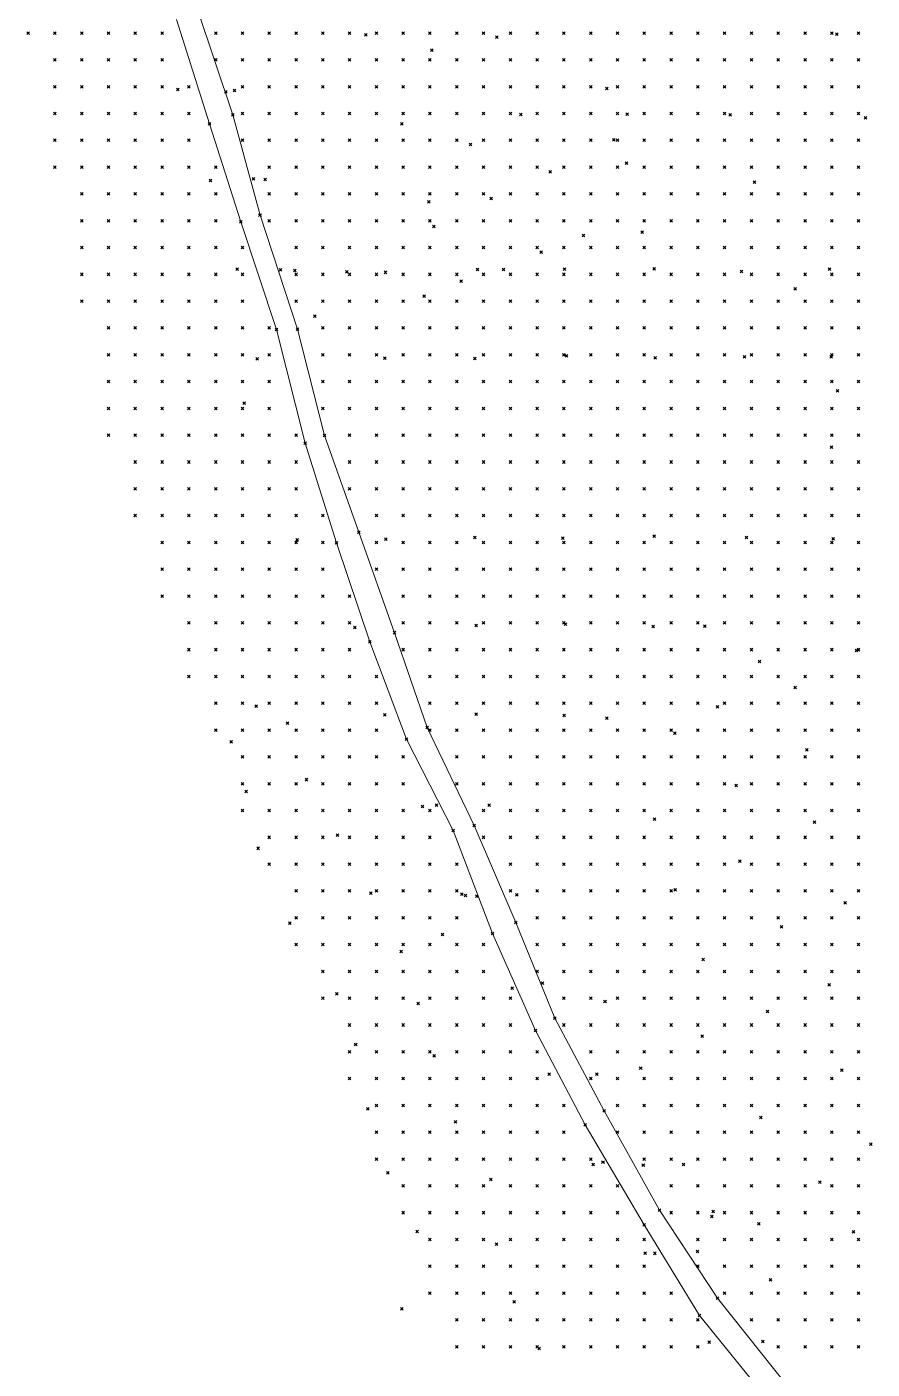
# Model space of a CAD drawing. Header units: metres. Extents: x 441556 to 446409, y 432338 to 461058.
# Drawn here: x 444362.3 to 444457, y 445157.1 to 445307.3 of the extents above; entities that cross this region are included whole.
import ezdxf

# ---------------------------------------------------------------- set-up
doc = ezdxf.new("R2010")
doc.units = ezdxf.units.M
doc.header["$MEASUREMENT"] = 0
doc.header["$PDMODE"] = 35
doc.header["$PDSIZE"] = 0.15
for name, color, linetype, lineweight in [('DTM-BRE-RevN_GRP_DRUM PAMANT', 2, 'Continuous', 0), ('DTM-NOK-RevN_LIDAR_co_lidar', 91, 'Continuous', 0), ('DTM-NOK-RevN_RTK', 32, 'Continuous', 0)]:
    doc.layers.add(name, color=color, linetype=linetype, lineweight=lineweight)

msp = doc.modelspace()

# ---------------------------------------------------------------- linework, layer by layer
at = {"layer": 'DTM-BRE-RevN_GRP_DRUM PAMANT'}
for p, q in [((444382.799, 445296.468, 354.471), (444379.093, 445308.131, 353.655)), ((444381.416, 445309.344, 353.713), (444385.395, 445297.467, 354.548)), ((444386.305, 445285.498, 355.173), (444382.799, 445296.468, 354.471)), ((444385.395, 445297.467, 354.548), (444388.441, 445286.241, 355.196)), ((444390.28, 445273.455, 355.835), (444386.305, 445285.498, 355.173)), ((444388.441, 445286.241, 355.196), (444392.649, 445273.493, 355.923)), ((444392.649, 445273.493, 355.923), (444395.661, 445261.583, 356.322)), ((444393.504, 445260.727, 356.304), (444390.28, 445273.455, 355.835)), ((444395.661, 445261.583, 356.322), (444399.514, 445250.757, 356.647)), ((444397.004, 445249.59, 356.644), (444393.504, 445260.727, 356.304)), ((444400.744, 445238.493, 356.899), (444397.004, 445249.59, 356.644)), ((444399.514, 445250.757, 356.647), (444403.502, 445239.53, 356.921)), ((444403.502, 445239.53, 356.921), (444407.158, 445228.905, 357.581)), ((444404.841, 445227.607, 357.74), (444400.744, 445238.493, 356.899)), ((444407.158, 445228.905, 357.581), (444412.437, 445217.949, 358.247)), ((444410.064, 445217.384, 358.335), (444404.841, 445227.607, 357.74)), ((444412.437, 445217.949, 358.247), (444417.091, 445207.09, 358.757)), ((444414.468, 445205.858, 358.765), (444410.064, 445217.384, 358.335)), ((444417.091, 445207.09, 358.757), (444421.458, 445196.417, 359.247)), ((444419.303, 445195.006, 359.238), (444414.468, 445205.858, 358.765)), ((444421.458, 445196.417, 359.247), (444426.978, 445186.041, 359.729)), ((444424.839, 445184.485, 359.725), (444419.303, 445195.006, 359.238)), ((444426.978, 445186.041, 359.729), (444433.166, 445174.921, 360.171)), ((444431.447, 445173.266, 360.12), (444424.839, 445184.485, 359.725)), ((444433.166, 445174.921, 360.171), (444439.682, 445165.062, 360.57)), ((444437.639, 445163.14, 360.417), (444431.447, 445173.266, 360.12)), ((444439.682, 445165.062, 360.57), (444447.841, 445154.814, 361.157)), ((444445.77, 445153.166, 360.866), (444437.639, 445163.14, 360.417))]:
    msp.add_line(p, q, dxfattribs=at)
at = {"layer": 'DTM-NOK-RevN_LIDAR_co_lidar'}
for p in [(444362.483, 445306.613, 342.223), (444365.482, 445306.613, 343.676), (444368.482, 445306.613, 345.954), (444371.481, 445306.613, 349.236), (444374.48, 445306.613, 351.649), (444377.48, 445306.613, 353.229), (444383.478, 445306.613, 354.432), (444386.478, 445306.613, 355.705), (444389.477, 445306.613, 358.973), (444392.476, 445306.613, 361.865), (444395.476, 445306.613, 363.635), (444398.475, 445306.613, 365.366), (444401.474, 445306.613, 366.481), (444404.474, 445306.613, 367.239), (444407.473, 445306.613, 368.229), (444410.473, 445306.613, 369.327), (444413.472, 445306.613, 370.221), (444416.471, 445306.613, 371.09), (444419.471, 445306.613, 371.979), (444422.47, 445306.613, 372.703), (444425.469, 445306.613, 373.174), (444428.469, 445306.613, 373.732), (444431.468, 445306.613, 374.663), (444434.467, 445306.613, 375.127), (444437.467, 445306.613, 375.547), (444440.466, 445306.613, 375.93), (444443.465, 445306.613, 376.276), (444446.465, 445306.613, 376.606), (444449.464, 445306.613, 376.867), (444452.463, 445306.613, 377.12), (444455.463, 445306.613, 377.453), (444365.482, 445303.614, 343.459), (444368.482, 445303.614, 345.656), (444371.481, 445303.614, 349.427), (444374.48, 445303.614, 351.46), (444377.48, 445303.614, 353.212), (444383.478, 445303.614, 353.971), (444386.478, 445303.614, 355.319), (444389.477, 445303.614, 359.115), (444392.476, 445303.614, 361.795), (444395.476, 445303.614, 363.016), (444398.475, 445303.614, 364.742), (444401.474, 445303.614, 366.1), (444404.474, 445303.614, 366.87), (444407.473, 445303.614, 367.783), (444410.473, 445303.614, 368.826), (444413.472, 445303.614, 369.773), (444416.471, 445303.614, 370.653), (444419.471, 445303.614, 371.592), (444422.47, 445303.614, 372.345), (444425.469, 445303.614, 372.897), (444428.469, 445303.614, 373.311), (444431.468, 445303.614, 374.239), (444434.467, 445303.614, 374.758), (444437.467, 445303.614, 375.322), (444440.466, 445303.614, 375.679), (444443.465, 445303.614, 376.021), (444446.465, 445303.614, 376.345), (444449.464, 445303.614, 376.579), (444452.463, 445303.614, 376.785), (444455.463, 445303.614, 377.197), (444365.482, 445300.614, 343.134), (444368.482, 445300.614, 344.869), (444371.481, 445300.614, 348.365), (444374.48, 445300.614, 350.51), (444377.48, 445300.614, 352.684), (444380.479, 445300.614, 353.87), (444386.478, 445300.614, 356.237), (444389.477, 445300.614, 359.293), (444392.476, 445300.614, 361.214), (444395.476, 445300.614, 362.392), (444398.475, 445300.614, 363.913), (444401.474, 445300.614, 365.386), (444404.474, 445300.614, 366.42), (444407.473, 445300.614, 367.314), (444410.473, 445300.614, 368.359), (444413.472, 445300.614, 369.348), (444416.471, 445300.614, 370.257), (444419.471, 445300.614, 371.182), (444422.47, 445300.614, 371.988), (444425.469, 445300.614, 372.599), (444428.469, 445300.614, 372.992), (444431.468, 445300.614, 373.766), (444434.467, 445300.614, 374.35), (444437.467, 445300.614, 375.11), (444440.466, 445300.614, 375.427), (444443.465, 445300.614, 375.695), (444446.465, 445300.614, 376.01), (444449.464, 445300.614, 376.301), (444452.463, 445300.614, 376.528), (444455.463, 445300.614, 376.916), (444365.482, 445297.615, 343.401), (444368.482, 445297.615, 344.647), (444371.481, 445297.615, 347.535), (444374.48, 445297.615, 349.634), (444377.48, 445297.615, 352.138), (444380.479, 445297.615, 353.871), (444386.478, 445297.615, 355.754), (444389.477, 445297.615, 358.298), (444392.476, 445297.615, 360.423), (444395.476, 445297.615, 361.775), (444398.475, 445297.615, 363.142), (444401.474, 445297.615, 364.698), (444404.474, 445297.615, 365.997), (444407.473, 445297.615, 366.874), (444410.473, 445297.615, 367.905), (444413.472, 445297.615, 368.897), (444416.471, 445297.615, 369.846), (444419.471, 445297.615, 370.748), (444422.47, 445297.615, 371.575), (444425.469, 445297.615, 372.261), (444428.469, 445297.615, 372.712), (444431.468, 445297.615, 373.369), (444434.467, 445297.615, 373.997), (444437.467, 445297.615, 374.801), (444440.466, 445297.615, 375.098), (444443.465, 445297.615, 375.351), (444446.465, 445297.615, 375.692), (444449.464, 445297.615, 376.029), (444452.463, 445297.615, 376.303), (444455.463, 445297.615, 376.631), (444365.482, 445294.616, 343.654), (444368.482, 445294.616, 344.892), (444371.481, 445294.616, 347.115), (444374.48, 445294.616, 349.248), (444377.48, 445294.616, 351.685), (444380.479, 445294.616, 353.689), (444386.478, 445294.616, 355.107), (444389.477, 445294.616, 357.142), (444392.476, 445294.616, 359.612), (444395.476, 445294.616, 361.223), (444398.475, 445294.616, 362.437), (444401.474, 445294.616, 363.959), (444404.474, 445294.616, 365.39), (444407.473, 445294.616, 366.38), (444410.473, 445294.616, 367.428), (444413.472, 445294.616, 368.394), (444416.471, 445294.616, 369.375), (444419.471, 445294.616, 370.302), (444422.47, 445294.616, 371.162), (444425.469, 445294.616, 371.894), (444428.469, 445294.616, 372.458), (444431.468, 445294.616, 373.014), (444434.467, 445294.616, 373.626), (444437.467, 445294.616, 374.358), (444440.466, 445294.616, 374.766), (444443.465, 445294.616, 375.071), (444446.465, 445294.616, 375.429), (444449.464, 445294.616, 375.768), (444452.463, 445294.616, 376.058), (444455.463, 445294.616, 376.317), (444365.482, 445291.616, 342.021), (444368.482, 445291.616, 343.388), (444371.481, 445291.616, 346.865), (444374.48, 445291.616, 348.796), (444377.48, 445291.616, 351.045), (444380.479, 445291.616, 353.206), (444383.478, 445291.616, 354.417), (444389.477, 445291.616, 356.371), (444392.476, 445291.616, 359.025), (444395.476, 445291.616, 360.89), (444398.475, 445291.616, 361.758), (444401.474, 445291.616, 363.221), (444404.474, 445291.616, 364.782), (444407.473, 445291.616, 365.869), (444410.473, 445291.616, 366.877), (444413.472, 445291.616, 367.884), (444416.471, 445291.616, 368.86), (444419.471, 445291.616, 369.849), (444422.47, 445291.616, 370.742), (444425.469, 445291.616, 371.492), (444428.469, 445291.616, 372.164), (444431.468, 445291.616, 372.646), (444434.467, 445291.616, 373.229), (444437.467, 445291.616, 373.893), (444440.466, 445291.616, 374.49), (444443.465, 445291.616, 374.83), (444446.465, 445291.616, 375.169), (444449.464, 445291.616, 375.499), (444452.463, 445291.616, 375.779), (444455.463, 445291.616, 376.017), (444368.482, 445288.617, 342.063), (444371.481, 445288.617, 346.338), (444374.48, 445288.617, 348.288), (444377.48, 445288.617, 350.126), (444380.479, 445288.617, 352.858), (444383.478, 445288.617, 354.492), (444389.477, 445288.617, 355.905), (444392.476, 445288.617, 357.888), (444395.476, 445288.617, 359.897), (444398.475, 445288.617, 361.199), (444401.474, 445288.617, 362.519), (444404.474, 445288.617, 364.122), (444407.473, 445288.617, 365.356), (444410.473, 445288.617, 366.36), (444413.472, 445288.617, 367.418), (444416.471, 445288.617, 368.429), (444419.471, 445288.617, 369.383), (444422.47, 445288.617, 370.254), (444425.469, 445288.617, 371.036), (444428.469, 445288.617, 371.749), (444431.468, 445288.617, 372.278), (444434.467, 445288.617, 372.88), (444437.467, 445288.617, 373.479), (444440.466, 445288.617, 374.169), (444443.465, 445288.617, 374.571), (444446.465, 445288.617, 374.893), (444449.464, 445288.617, 375.221), (444452.463, 445288.617, 375.512), (444455.463, 445288.617, 375.756), (444368.482, 445285.618, 342.1), (444371.481, 445285.618, 345.987), (444374.48, 445285.618, 348.125), (444377.48, 445285.618, 349.521), (444380.479, 445285.618, 352.413), (444383.478, 445285.618, 354.452), (444389.477, 445285.618, 355.666), (444392.476, 445285.618, 356.78), (444395.476, 445285.618, 358.7), (444398.475, 445285.618, 360.575), (444401.474, 445285.618, 361.795), (444404.474, 445285.618, 363.277), (444407.473, 445285.618, 364.641), (444410.473, 445285.618, 365.808), (444413.472, 445285.618, 366.909), (444416.471, 445285.618, 367.904), (444419.471, 445285.618, 368.848), (444422.47, 445285.618, 369.728), (444425.469, 445285.618, 370.531), (444428.469, 445285.618, 371.254), (444431.468, 445285.618, 371.911), (444434.467, 445285.618, 372.557), (444437.467, 445285.618, 373.122), (444440.466, 445285.618, 373.794), (444443.465, 445285.618, 374.322), (444446.465, 445285.618, 374.653), (444449.464, 445285.618, 374.965), (444452.463, 445285.618, 375.26), (444455.463, 445285.618, 375.507), (444368.482, 445282.618, 341.891), (444371.481, 445282.618, 346.111), (444374.48, 445282.618, 348.221), (444377.48, 445282.618, 349.501), (444380.479, 445282.618, 351.784), (444383.478, 445282.618, 354.25), (444386.478, 445282.618, 355.189), (444392.476, 445282.618, 356.279), (444395.476, 445282.618, 358.112), (444398.475, 445282.618, 359.978), (444401.474, 445282.618, 360.971), (444404.474, 445282.618, 362.296), (444407.473, 445282.618, 363.738), (444410.473, 445282.618, 365.088), (444413.472, 445282.618, 366.238), (444416.471, 445282.618, 367.232), (444419.471, 445282.618, 368.265), (444422.47, 445282.618, 369.188), (444425.469, 445282.618, 370.028), (444428.469, 445282.618, 370.765), (444431.468, 445282.618, 371.564), (444434.467, 445282.618, 372.245), (444437.467, 445282.618, 372.792), (444440.466, 445282.618, 373.413), (444443.465, 445282.618, 374.08), (444446.465, 445282.618, 374.429), (444449.464, 445282.618, 374.708), (444452.463, 445282.618, 374.999), (444455.463, 445282.618, 375.255), (444368.482, 445279.619, 341.747), (444371.481, 445279.619, 345.288), (444374.48, 445279.619, 348.08), (444377.48, 445279.619, 349.548), (444380.479, 445279.619, 351.422), (444383.478, 445279.619, 353.666), (444386.478, 445279.619, 355.04), (444392.476, 445279.619, 355.926), (444395.476, 445279.619, 357.673), (444398.475, 445279.619, 359.495), (444401.474, 445279.619, 360.156), (444404.474, 445279.619, 361.302), (444407.473, 445279.619, 362.831), (444410.473, 445279.619, 364.263), (444413.472, 445279.619, 365.499), (444416.471, 445279.619, 366.634), (444419.471, 445279.619, 367.714), (444422.47, 445279.619, 368.674), (444425.469, 445279.619, 369.552), (444428.469, 445279.619, 370.335), (444431.468, 445279.619, 371.231), (444434.467, 445279.619, 371.935), (444437.467, 445279.619, 372.469), (444440.466, 445279.619, 373.033), (444443.465, 445279.619, 373.762), (444446.465, 445279.619, 374.151), (444449.464, 445279.619, 374.42), (444452.463, 445279.619, 374.716), (444455.463, 445279.619, 374.989), (444368.482, 445276.62, 342.041), (444371.481, 445276.62, 343.655), (444374.48, 445276.62, 347.358), (444377.48, 445276.62, 349.363), (444380.479, 445276.62, 351.108), (444383.478, 445276.62, 352.658), (444386.478, 445276.62, 354.481), (444392.476, 445276.62, 355.938), (444395.476, 445276.62, 357.251), (444398.475, 445276.62, 358.791), (444401.474, 445276.62, 359.582), (444404.474, 445276.62, 360.495), (444407.473, 445276.62, 361.929), (444410.473, 445276.62, 363.435), (444413.472, 445276.62, 364.858), (444416.471, 445276.62, 366.152), (444419.471, 445276.62, 367.27), (444422.47, 445276.62, 368.264), (444425.469, 445276.62, 369.062), (444428.469, 445276.62, 369.959), (444431.468, 445276.62, 370.838), (444434.467, 445276.62, 371.573), (444437.467, 445276.62, 372.152), (444440.466, 445276.62, 372.654), (444443.465, 445276.62, 373.317), (444446.465, 445276.62, 373.819), (444449.464, 445276.62, 374.125), (444452.463, 445276.62, 374.422), (444455.463, 445276.62, 374.707), (444371.481, 445273.62, 343.256), (444374.48, 445273.62, 346.37), (444377.48, 445273.62, 348.912), (444380.479, 445273.62, 350.67), (444383.478, 445273.62, 352.535), (444386.478, 445273.62, 354.414), (444389.477, 445273.62, 355.485), (444395.476, 445273.62, 356.806), (444398.475, 445273.62, 358.135), (444401.474, 445273.62, 359.126), (444404.474, 445273.62, 359.932), (444407.473, 445273.62, 361.24), (444410.473, 445273.62, 362.834), (444413.472, 445273.62, 364.37), (444416.471, 445273.62, 365.811), (444419.471, 445273.62, 366.93), (444422.47, 445273.62, 367.871), (444425.469, 445273.62, 368.572), (444428.469, 445273.62, 369.576), (444431.468, 445273.62, 370.385), (444434.467, 445273.62, 371.179), (444437.467, 445273.62, 371.804), (444440.466, 445273.62, 372.243), (444443.465, 445273.62, 372.798), (444446.465, 445273.62, 373.446), (444449.464, 445273.62, 373.822), (444452.463, 445273.62, 374.119), (444455.463, 445273.62, 374.403), (444371.481, 445270.621, 343.202), (444374.48, 445270.621, 345.838), (444377.48, 445270.621, 348.374), (444380.479, 445270.621, 350.094), (444383.478, 445270.621, 352.645), (444386.478, 445270.621, 354.83), (444389.477, 445270.621, 355.724), (444395.476, 445270.621, 356.522), (444398.475, 445270.621, 357.68), (444401.474, 445270.621, 358.794), (444404.474, 445270.621, 359.654), (444407.473, 445270.621, 360.921), (444410.473, 445270.621, 362.474), (444413.472, 445270.621, 364.019), (444416.471, 445270.621, 365.356), (444419.471, 445270.621, 366.456), (444422.47, 445270.621, 367.406), (444425.469, 445270.621, 368.111), (444428.469, 445270.621, 369.194), (444431.468, 445270.621, 369.975), (444434.467, 445270.621, 370.758), (444437.467, 445270.621, 371.424), (444440.466, 445270.621, 371.889), (444443.465, 445270.621, 372.393), (444446.465, 445270.621, 373.055), (444449.464, 445270.621, 373.471), (444452.463, 445270.621, 373.751), (444455.463, 445270.621, 374.066), (444371.481, 445267.622, 343.06), (444374.48, 445267.622, 345.892), (444377.48, 445267.622, 348.32), (444380.479, 445267.622, 349.676), (444383.478, 445267.622, 352.698), (444386.478, 445267.622, 355.057), (444389.477, 445267.622, 355.851), (444395.476, 445267.622, 356.365), (444398.475, 445267.622, 357.375), (444401.474, 445267.622, 358.615), (444404.474, 445267.622, 359.505), (444407.473, 445267.622, 360.548), (444410.473, 445267.622, 361.894), (444413.472, 445267.622, 363.45), (444416.471, 445267.622, 364.817), (444419.471, 445267.622, 365.987), (444422.47, 445267.622, 366.96), (444425.469, 445267.622, 367.615), (444428.469, 445267.622, 368.733), (444431.468, 445267.622, 369.574), (444434.467, 445267.622, 370.312), (444437.467, 445267.622, 371.012), (444440.466, 445267.622, 371.536), (444443.465, 445267.622, 372.018), (444446.465, 445267.622, 372.621), (444449.464, 445267.622, 373.11), (444452.463, 445267.622, 373.444), (444455.463, 445267.622, 373.768), (444371.481, 445264.622, 342.721), (444374.48, 445264.622, 345.188), (444377.48, 445264.622, 347.832), (444380.479, 445264.622, 349.658), (444383.478, 445264.622, 352.368), (444386.478, 445264.622, 354.647), (444389.477, 445264.622, 355.786), (444395.476, 445264.622, 356.26), (444398.475, 445264.622, 357.209), (444401.474, 445264.622, 358.607), (444404.474, 445264.622, 359.436), (444407.473, 445264.622, 360.288), (444410.473, 445264.622, 361.477), (444413.472, 445264.622, 362.808), (444416.471, 445264.622, 364.431), (444419.471, 445264.622, 365.534), (444422.47, 445264.622, 366.519), (444425.469, 445264.622, 367.306), (444428.469, 445264.622, 368.304), (444431.468, 445264.622, 369.11), (444434.467, 445264.622, 369.843), (444437.467, 445264.622, 370.574), (444440.466, 445264.622, 371.149), (444443.465, 445264.622, 371.567), (444446.465, 445264.622, 372.113), (444449.464, 445264.622, 372.754), (444452.463, 445264.622, 373.158), (444455.463, 445264.622, 373.481), (444371.481, 445261.623, 342.306), (444374.48, 445261.623, 345.122), (444377.48, 445261.623, 347.678), (444380.479, 445261.623, 349.495), (444383.478, 445261.623, 351.79), (444386.478, 445261.623, 354.12), (444389.477, 445261.623, 355.653), (444392.476, 445261.623, 356.162), (444398.475, 445261.623, 357.19), (444401.474, 445261.623, 358.735), (444404.474, 445261.623, 359.434), (444407.473, 445261.623, 360.154), (444410.473, 445261.623, 361.277), (444413.472, 445261.623, 362.476), (444416.471, 445261.623, 363.982), (444419.471, 445261.623, 365.041), (444422.47, 445261.623, 365.968), (444425.469, 445261.623, 366.785), (444428.469, 445261.623, 367.888), (444431.468, 445261.623, 368.659), (444434.467, 445261.623, 369.423), (444437.467, 445261.623, 370.097), (444440.466, 445261.623, 370.715), (444443.465, 445261.623, 371.217), (444446.465, 445261.623, 371.703), (444449.464, 445261.623, 372.292), (444452.463, 445261.623, 372.767), (444455.463, 445261.623, 373.142), (444374.48, 445258.624, 343.982), (444377.48, 445258.624, 347.43), (444380.479, 445258.624, 349.281), (444383.478, 445258.624, 350.846), (444386.478, 445258.624, 353.09), (444389.477, 445258.624, 355.11), (444392.476, 445258.624, 356.094), (444398.475, 445258.624, 356.688), (444401.474, 445258.624, 357.987), (444404.474, 445258.624, 359.399), (444407.473, 445258.624, 360.09), (444410.473, 445258.624, 361.067), (444413.472, 445258.624, 362.122), (444416.471, 445258.624, 363.365), (444419.471, 445258.624, 364.652), (444422.47, 445258.624, 365.482), (444425.469, 445258.624, 366.459), (444428.469, 445258.624, 367.38), (444431.468, 445258.624, 368.203), (444434.467, 445258.624, 368.967), (444437.467, 445258.624, 369.69), (444440.466, 445258.624, 370.355), (444443.465, 445258.624, 370.885), (444446.465, 445258.624, 371.277), (444449.464, 445258.624, 371.738), (444452.463, 445258.624, 372.311), (444455.463, 445258.624, 372.729), (444374.48, 445255.624, 342.811), (444377.48, 445255.624, 344.48), (444380.479, 445255.624, 347.841), (444383.478, 445255.624, 350.335), (444386.478, 445255.624, 352.557), (444389.477, 445255.624, 354.587), (444392.476, 445255.624, 355.909), (444398.475, 445255.624, 356.575), (444401.474, 445255.624, 357.615), (444404.474, 445255.624, 359.2), (444407.473, 445255.624, 360.082), (444410.473, 445255.624, 360.9), (444413.472, 445255.624, 361.844), (444416.471, 445255.624, 362.889), (444419.471, 445255.624, 364.251), (444422.47, 445255.624, 365.087), (444425.469, 445255.624, 366.036), (444428.469, 445255.624, 366.901), (444431.468, 445255.624, 367.807), (444434.467, 445255.624, 368.587), (444437.467, 445255.624, 369.283), (444440.466, 445255.624, 369.893), (444443.465, 445255.624, 370.439), (444446.465, 445255.624, 370.81), (444449.464, 445255.624, 371.158), (444452.463, 445255.624, 371.801), (444455.463, 445255.624, 372.353), (444374.48, 445252.625, 342.61), (444377.48, 445252.625, 343.746), (444380.479, 445252.625, 346.752), (444383.478, 445252.625, 349.148), (444386.478, 445252.625, 351.889), (444389.477, 445252.625, 354.573), (444392.476, 445252.625, 355.987), (444395.476, 445252.625, 356.386), (444401.474, 445252.625, 357.198), (444404.474, 445252.625, 358.533), (444407.473, 445252.625, 359.935), (444410.473, 445252.625, 360.697), (444413.472, 445252.625, 361.566), (444416.471, 445252.625, 362.467), (444419.471, 445252.625, 363.762), (444422.47, 445252.625, 364.456), (444425.469, 445252.625, 365.578), (444428.469, 445252.625, 366.472), (444431.468, 445252.625, 367.333), (444434.467, 445252.625, 368.135), (444437.467, 445252.625, 368.808), (444440.466, 445252.625, 369.47), (444443.465, 445252.625, 370.011), (444446.465, 445252.625, 370.317), (444449.464, 445252.625, 370.644), (444452.463, 445252.625, 371.202), (444455.463, 445252.625, 371.943), (444377.48, 445249.626, 343.909), (444380.479, 445249.626, 346.592), (444383.478, 445249.626, 348.425), (444386.478, 445249.626, 351.448), (444389.477, 445249.626, 353.971), (444392.476, 445249.626, 355.414), (444395.476, 445249.626, 356.291), (444401.474, 445249.626, 357.059), (444404.474, 445249.626, 358.249), (444407.473, 445249.626, 359.598), (444410.473, 445249.626, 360.564), (444413.472, 445249.626, 361.284), (444416.471, 445249.626, 362.118), (444419.471, 445249.626, 362.963), (444422.47, 445249.626, 363.843), (444425.469, 445249.626, 365.183), (444428.469, 445249.626, 366.006), (444431.468, 445249.626, 366.864), (444434.467, 445249.626, 367.663), (444437.467, 445249.626, 368.32), (444440.466, 445249.626, 368.925), (444443.465, 445249.626, 369.425), (444446.465, 445249.626, 369.799), (444449.464, 445249.626, 370.178), (444452.463, 445249.626, 370.658), (444455.463, 445249.626, 371.546), (444377.48, 445246.626, 344.632), (444380.479, 445246.626, 346.698), (444383.478, 445246.626, 348.627), (444386.478, 445246.626, 351.667), (444389.477, 445246.626, 354.128), (444392.476, 445246.626, 355.329), (444395.476, 445246.626, 356.014), (444401.474, 445246.626, 356.891), (444404.474, 445246.626, 357.836), (444407.473, 445246.626, 359.308), (444410.473, 445246.626, 360.498), (444413.472, 445246.626, 361.179), (444416.471, 445246.626, 362.007), (444419.471, 445246.626, 362.605), (444422.47, 445246.626, 363.453), (444425.469, 445246.626, 364.783), (444428.469, 445246.626, 365.601), (444431.468, 445246.626, 366.396), (444434.467, 445246.626, 367.163), (444437.467, 445246.626, 367.825), (444440.466, 445246.626, 368.358), (444443.465, 445246.626, 368.812), (444446.465, 445246.626, 369.199), (444449.464, 445246.626, 369.628), (444452.463, 445246.626, 370.159), (444455.463, 445246.626, 371.145), (444377.48, 445243.627, 344.472), (444380.479, 445243.627, 345.789), (444383.478, 445243.627, 348.417), (444386.478, 445243.627, 350.906), (444389.477, 445243.627, 353.553), (444392.476, 445243.627, 354.985), (444395.476, 445243.627, 355.44), (444398.475, 445243.627, 356.185), (444404.474, 445243.627, 357.46), (444407.473, 445243.627, 358.954), (444410.473, 445243.627, 360.426), (444413.472, 445243.627, 361.077), (444416.471, 445243.627, 361.757), (444419.471, 445243.627, 362.34), (444422.47, 445243.627, 363.098), (444425.469, 445243.627, 364.335), (444428.469, 445243.627, 365.15), (444431.468, 445243.627, 365.908), (444434.467, 445243.627, 366.66), (444437.467, 445243.627, 367.178), (444440.466, 445243.627, 367.615), (444443.465, 445243.627, 368.105), (444446.465, 445243.627, 368.631), (444449.464, 445243.627, 369.019), (444452.463, 445243.627, 369.765), (444455.463, 445243.627, 370.753), (444380.479, 445240.628, 346.307), (444383.478, 445240.628, 348.628), (444386.478, 445240.628, 351.169), (444389.477, 445240.628, 353.792), (444392.476, 445240.628, 355.103), (444395.476, 445240.628, 355.59), (444398.475, 445240.628, 356.299), (444404.474, 445240.628, 357.215), (444407.473, 445240.628, 358.549), (444410.473, 445240.628, 360.128), (444413.472, 445240.628, 360.901), (444416.471, 445240.628, 361.415), (444419.471, 445240.628, 362.003), (444422.47, 445240.628, 362.857), (444425.469, 445240.628, 363.909), (444428.469, 445240.628, 364.658), (444431.468, 445240.628, 365.36), (444434.467, 445240.628, 366.002), (444437.467, 445240.628, 366.423), (444440.466, 445240.628, 366.881), (444443.465, 445240.628, 367.407), (444446.465, 445240.628, 368.071), (444449.464, 445240.628, 369.004), (444452.463, 445240.628, 369.803), (444455.463, 445240.628, 370.41), (444380.479, 445237.628, 346.807), (444383.478, 445237.628, 349.624), (444386.478, 445237.628, 352.809), (444389.477, 445237.628, 354.699), (444392.476, 445237.628, 355.481), (444395.476, 445237.628, 356.043), (444398.475, 445237.628, 356.538), (444404.474, 445237.628, 357.005), (444407.473, 445237.628, 357.994), (444410.473, 445237.628, 359.846), (444413.472, 445237.628, 360.527), (444416.471, 445237.628, 360.871), (444419.471, 445237.628, 361.658), (444422.47, 445237.628, 362.503), (444425.469, 445237.628, 363.401), (444428.469, 445237.628, 364.131), (444431.468, 445237.628, 364.64), (444434.467, 445237.628, 365.005), (444437.467, 445237.628, 365.393), (444440.466, 445237.628, 366.231), (444443.465, 445237.628, 367.377), (444446.465, 445237.628, 368.182), (444449.464, 445237.628, 368.963), (444452.463, 445237.628, 369.579), (444455.463, 445237.628, 370.025), (444380.479, 445234.629, 348.106), (444383.478, 445234.629, 351.281), (444386.478, 445234.629, 354.198), (444389.477, 445234.629, 355.707), (444392.476, 445234.629, 356.523), (444395.476, 445234.629, 356.997), (444398.475, 445234.629, 357.226), (444401.474, 445234.629, 357.207), (444407.473, 445234.629, 357.652), (444410.473, 445234.629, 358.996), (444413.472, 445234.629, 359.676), (444416.471, 445234.629, 360.175), (444419.471, 445234.629, 361.184), (444422.47, 445234.629, 362.059), (444425.469, 445234.629, 362.747), (444428.469, 445234.629, 363.334), (444431.468, 445234.629, 363.849), (444434.467, 445234.629, 364.376), (444437.467, 445234.629, 365.209), (444440.466, 445234.629, 366.309), (444443.465, 445234.629, 367.353), (444446.465, 445234.629, 368.043), (444449.464, 445234.629, 368.634), (444452.463, 445234.629, 369.169), (444455.463, 445234.629, 369.638), (444383.478, 445231.63, 352.659), (444386.478, 445231.63, 355.175), (444389.477, 445231.63, 356.329), (444392.476, 445231.63, 357.066), (444395.476, 445231.63, 357.393), (444398.475, 445231.63, 357.529), (444401.474, 445231.63, 357.508), (444407.473, 445231.63, 357.546), (444410.473, 445231.63, 358.258), (444413.472, 445231.63, 358.764), (444416.471, 445231.63, 359.218), (444419.471, 445231.63, 360.427), (444422.47, 445231.63, 361.445), (444425.469, 445231.63, 362.111), (444428.469, 445231.63, 362.947), (444431.468, 445231.63, 363.77), (444434.467, 445231.63, 364.584), (444437.467, 445231.63, 365.383), (444440.466, 445231.63, 366.209), (444443.465, 445231.63, 366.979), (444446.465, 445231.63, 367.615), (444449.464, 445231.63, 368.194), (444452.463, 445231.63, 368.775), (444455.463, 445231.63, 369.295), (444383.478, 445228.63, 353.922), (444386.478, 445228.63, 355.713), (444389.477, 445228.63, 356.695), (444392.476, 445228.63, 357.169), (444395.476, 445228.63, 357.294), (444398.475, 445228.63, 357.418), (444401.474, 445228.63, 357.549), (444407.473, 445228.63, 357.6), (444410.473, 445228.63, 357.891), (444413.472, 445228.63, 358.239), (444416.471, 445228.63, 358.914), (444419.471, 445228.63, 360.405), (444422.47, 445228.63, 361.452), (444425.469, 445228.63, 362.207), (444428.469, 445228.63, 363.065), (444431.468, 445228.63, 363.834), (444434.467, 445228.63, 364.545), (444437.467, 445228.63, 365.184), (444440.466, 445228.63, 365.84), (444443.465, 445228.63, 366.532), (444446.465, 445228.63, 367.191), (444449.464, 445228.63, 367.8), (444452.463, 445228.63, 368.396), (444455.463, 445228.63, 368.951), (444386.478, 445225.631, 356.064), (444389.477, 445225.631, 356.923), (444392.476, 445225.631, 357.147), (444395.476, 445225.631, 357.171), (444398.475, 445225.631, 357.302), (444401.474, 445225.631, 357.504), (444404.474, 445225.631, 357.65), (444410.473, 445225.631, 357.833), (444413.472, 445225.631, 358.172), (444416.471, 445225.631, 359.345), (444419.471, 445225.631, 361.086), (444422.47, 445225.631, 361.81), (444425.469, 445225.631, 362.423), (444428.469, 445225.631, 363.03), (444431.468, 445225.631, 363.575), (444434.467, 445225.631, 364.217), (444437.467, 445225.631, 364.812), (444440.466, 445225.631, 365.452), (444443.465, 445225.631, 366.131), (444446.465, 445225.631, 366.796), (444449.464, 445225.631, 367.439), (444452.463, 445225.631, 368.021), (444455.463, 445225.631, 368.553), (444386.478, 445222.632, 356.362), (444389.477, 445222.632, 356.977), (444392.476, 445222.632, 357.068), (444395.476, 445222.632, 357.125), (444398.475, 445222.632, 357.257), (444401.474, 445222.632, 357.464), (444404.474, 445222.632, 357.693), (444410.473, 445222.632, 357.945), (444413.472, 445222.632, 358.258), (444416.471, 445222.632, 359.556), (444419.471, 445222.632, 361.253), (444422.47, 445222.632, 362.047), (444425.469, 445222.632, 362.393), (444428.469, 445222.632, 362.828), (444431.468, 445222.632, 363.28), (444434.467, 445222.632, 363.896), (444437.467, 445222.632, 364.491), (444440.466, 445222.632, 365.108), (444443.465, 445222.632, 365.77), (444446.465, 445222.632, 366.418), (444449.464, 445222.632, 367.043), (444452.463, 445222.632, 367.605), (444455.463, 445222.632, 368.107), (444386.478, 445219.632, 356.471), (444389.477, 445219.632, 356.93), (444392.476, 445219.632, 357.005), (444395.476, 445219.632, 357.129), (444398.475, 445219.632, 357.246), (444401.474, 445219.632, 357.414), (444404.474, 445219.632, 357.688), (444407.473, 445219.632, 357.979), (444413.472, 445219.632, 358.275), (444416.471, 445219.632, 359.224), (444419.471, 445219.632, 361.034), (444422.47, 445219.632, 362.11), (444425.469, 445219.632, 362.34), (444428.469, 445219.632, 362.665), (444431.468, 445219.632, 363.092), (444434.467, 445219.632, 363.578), (444437.467, 445219.632, 364.184), (444440.466, 445219.632, 364.796), (444443.465, 445219.632, 365.417), (444446.465, 445219.632, 366.032), (444449.464, 445219.632, 366.615), (444452.463, 445219.632, 367.17), (444455.463, 445219.632, 367.684), (444389.477, 445216.633, 356.866), (444392.476, 445216.633, 356.963), (444395.476, 445216.633, 357.128), (444398.475, 445216.633, 357.264), (444401.474, 445216.633, 357.382), (444404.474, 445216.633, 357.614), (444407.473, 445216.633, 357.961), (444413.472, 445216.633, 358.294), (444416.471, 445216.633, 358.915), (444419.471, 445216.633, 360.672), (444422.47, 445216.633, 362.009), (444425.469, 445216.633, 362.259), (444428.469, 445216.633, 362.518), (444431.468, 445216.633, 362.912), (444434.467, 445216.633, 363.294), (444437.467, 445216.633, 363.889), (444440.466, 445216.633, 364.468), (444443.465, 445216.633, 365.03), (444446.465, 445216.633, 365.603), (444449.464, 445216.633, 366.189), (444452.463, 445216.633, 366.762), (444455.463, 445216.633, 367.297), (444389.477, 445213.633, 356.742), (444392.476, 445213.633, 356.949), (444395.476, 445213.633, 357.093), (444398.475, 445213.633, 357.27), (444401.474, 445213.633, 357.388), (444404.474, 445213.633, 357.554), (444407.473, 445213.633, 357.95), (444410.473, 445213.633, 358.404), (444416.471, 445213.633, 358.873), (444419.471, 445213.633, 360.17), (444422.47, 445213.633, 361.831), (444425.469, 445213.633, 362.202), (444428.469, 445213.633, 362.421), (444431.468, 445213.633, 362.746), (444434.467, 445213.633, 363.057), (444437.467, 445213.633, 363.582), (444440.466, 445213.633, 364.118), (444443.465, 445213.633, 364.648), (444446.465, 445213.633, 365.197), (444449.464, 445213.633, 365.774), (444452.463, 445213.633, 366.34), (444455.463, 445213.633, 366.9), (444392.476, 445210.634, 356.923), (444395.476, 445210.634, 357.067), (444398.475, 445210.634, 357.244), (444401.474, 445210.634, 357.382), (444404.474, 445210.634, 357.498), (444407.473, 445210.634, 357.847), (444410.473, 445210.634, 358.34), (444416.471, 445210.634, 358.815), (444419.471, 445210.634, 360.134), (444422.47, 445210.634, 361.632), (444425.469, 445210.634, 362.174), (444428.469, 445210.634, 362.298), (444431.468, 445210.634, 362.542), (444434.467, 445210.634, 362.854), (444437.467, 445210.634, 363.268), (444440.466, 445210.634, 363.764), (444443.465, 445210.634, 364.276), (444446.465, 445210.634, 364.826), (444449.464, 445210.634, 365.369), (444452.463, 445210.634, 365.928), (444455.463, 445210.634, 366.537), (444392.476, 445207.635, 356.786), (444395.476, 445207.635, 357.078), (444398.475, 445207.635, 357.203), (444401.474, 445207.635, 357.356), (444404.474, 445207.635, 357.459), (444407.473, 445207.635, 357.676), (444410.473, 445207.635, 358.098), (444419.471, 445207.635, 359.789), (444422.47, 445207.635, 361.379), (444425.469, 445207.635, 362.008), (444428.469, 445207.635, 362.149), (444431.468, 445207.635, 362.255), (444434.467, 445207.635, 362.543), (444437.467, 445207.635, 362.987), (444440.466, 445207.635, 363.432), (444443.465, 445207.635, 363.901), (444446.465, 445207.635, 364.428), (444449.464, 445207.635, 365.004), (444452.463, 445207.635, 365.632), (444455.463, 445207.635, 366.289), (444392.476, 445204.635, 356.439), (444395.476, 445204.635, 356.975), (444398.475, 445204.635, 357.137), (444401.474, 445204.635, 357.283), (444404.474, 445204.635, 357.405), (444407.473, 445204.635, 357.532), (444410.473, 445204.635, 357.827), (444413.472, 445204.635, 358.065), (444419.471, 445204.635, 359.37), (444422.47, 445204.635, 360.877), (444425.469, 445204.635, 361.709), (444428.469, 445204.635, 362.055), (444431.468, 445204.635, 362.1), (444434.467, 445204.635, 362.35), (444437.467, 445204.635, 362.728), (444440.466, 445204.635, 363.17), (444443.465, 445204.635, 363.644), (444446.465, 445204.635, 364.159), (444449.464, 445204.635, 364.781), (444452.463, 445204.635, 365.474), (444455.463, 445204.635, 366.162), (444395.476, 445201.636, 356.483), (444398.475, 445201.636, 357.047), (444401.474, 445201.636, 357.167), (444404.474, 445201.636, 357.341), (444407.473, 445201.636, 357.461), (444410.473, 445201.636, 357.636), (444413.472, 445201.636, 357.952), (444419.471, 445201.636, 359.116), (444422.47, 445201.636, 360.369), (444425.469, 445201.636, 361.37), (444428.469, 445201.636, 361.911), (444431.468, 445201.636, 361.974), (444434.467, 445201.636, 362.26), (444437.467, 445201.636, 362.577), (444440.466, 445201.636, 363.03), (444443.465, 445201.636, 363.55), (444446.465, 445201.636, 364.123), (444449.464, 445201.636, 364.751), (444452.463, 445201.636, 365.413), (444455.463, 445201.636, 366.074), (444395.476, 445198.637, 355.841), (444398.475, 445198.637, 356.8), (444401.474, 445198.637, 357.104), (444404.474, 445198.637, 357.296), (444407.473, 445198.637, 357.466), (444410.473, 445198.637, 357.576), (444413.472, 445198.637, 357.834), (444416.471, 445198.637, 358.181), (444422.47, 445198.637, 359.809), (444425.469, 445198.637, 360.917), (444428.469, 445198.637, 361.682), (444431.468, 445198.637, 361.94), (444434.467, 445198.637, 362.141), (444437.467, 445198.637, 362.451), (444440.466, 445198.637, 362.95), (444443.465, 445198.637, 363.506), (444446.465, 445198.637, 364.061), (444449.464, 445198.637, 364.639), (444452.463, 445198.637, 365.254), (444455.463, 445198.637, 365.862), (444398.475, 445195.637, 356.516), (444401.474, 445195.637, 357.12), (444404.474, 445195.637, 357.277), (444407.473, 445195.637, 357.497), (444410.473, 445195.637, 357.625), (444413.472, 445195.637, 357.865), (444416.471, 445195.637, 358.253), (444422.47, 445195.637, 359.393), (444425.469, 445195.637, 360.579), (444428.469, 445195.637, 361.634), (444431.468, 445195.637, 361.887), (444434.467, 445195.637, 362.043), (444437.467, 445195.637, 362.378), (444440.466, 445195.637, 362.815), (444443.465, 445195.637, 363.302), (444446.465, 445195.637, 363.851), (444449.464, 445195.637, 364.45), (444452.463, 445195.637, 365.047), (444455.463, 445195.637, 365.641), (444398.475, 445192.638, 356.599), (444401.474, 445192.638, 357.185), (444404.474, 445192.638, 357.289), (444407.473, 445192.638, 357.546), (444410.473, 445192.638, 357.74), (444413.472, 445192.638, 357.879), (444416.471, 445192.638, 358.236), (444419.471, 445192.638, 358.885), (444425.469, 445192.638, 360.233), (444428.469, 445192.638, 361.623), (444431.468, 445192.638, 361.929), (444434.467, 445192.638, 362.038), (444437.467, 445192.638, 362.28), (444440.466, 445192.638, 362.67), (444443.465, 445192.638, 363.139), (444446.465, 445192.638, 363.59), (444449.464, 445192.638, 364.211), (444452.463, 445192.638, 364.854), (444455.463, 445192.638, 365.459), (444398.475, 445189.639, 356.763), (444401.474, 445189.639, 357.253), (444404.474, 445189.639, 357.29), (444407.473, 445189.639, 357.542), (444410.473, 445189.639, 357.784), (444413.472, 445189.639, 357.952), (444416.471, 445189.639, 358.228), (444419.471, 445189.639, 358.512), (444425.469, 445189.639, 359.667), (444428.469, 445189.639, 361.237), (444431.468, 445189.639, 361.941), (444434.467, 445189.639, 362.099), (444437.467, 445189.639, 362.332), (444440.466, 445189.639, 362.735), (444443.465, 445189.639, 363.136), (444446.465, 445189.639, 363.478), (444449.464, 445189.639, 364.011), (444452.463, 445189.639, 364.629), (444455.463, 445189.639, 365.217), (444401.474, 445186.639, 357.285), (444404.474, 445186.639, 357.235), (444407.473, 445186.639, 357.436), (444410.473, 445186.639, 357.726), (444413.472, 445186.639, 357.918), (444416.471, 445186.639, 358.173), (444419.471, 445186.639, 358.454), (444422.47, 445186.639, 359.178), (444428.469, 445186.639, 360.586), (444431.468, 445186.639, 361.785), (444434.467, 445186.639, 362.13), (444437.467, 445186.639, 362.337), (444440.466, 445186.639, 362.642), (444443.465, 445186.639, 363.036), (444446.465, 445186.639, 363.371), (444449.464, 445186.639, 363.748), (444452.463, 445186.639, 364.313), (444455.463, 445186.639, 364.934), (444401.474, 445183.64, 357.109), (444404.474, 445183.64, 357.144), (444407.473, 445183.64, 357.268), (444410.473, 445183.64, 357.572), (444413.472, 445183.64, 357.841), (444416.471, 445183.64, 358.077), (444419.471, 445183.64, 358.441), (444422.47, 445183.64, 358.836), (444428.469, 445183.64, 359.948), (444431.468, 445183.64, 361.466), (444434.467, 445183.64, 362.053), (444437.467, 445183.64, 362.292), (444440.466, 445183.64, 362.517), (444443.465, 445183.64, 362.973), (444446.465, 445183.64, 363.347), (444449.464, 445183.64, 363.623), (444452.463, 445183.64, 364.053), (444455.463, 445183.64, 364.636), (444401.474, 445180.641, 356.805), (444404.474, 445180.641, 357.012), (444407.473, 445180.641, 357.021), (444410.473, 445180.641, 357.322), (444413.472, 445180.641, 357.681), (444416.471, 445180.641, 357.934), (444419.471, 445180.641, 358.308), (444422.47, 445180.641, 358.638), (444425.469, 445180.641, 359.472), (444431.468, 445180.641, 360.668), (444434.467, 445180.641, 361.847), (444437.467, 445180.641, 362.261), (444440.466, 445180.641, 362.451), (444443.465, 445180.641, 362.846), (444446.465, 445180.641, 363.167), (444449.464, 445180.641, 363.459), (444452.463, 445180.641, 363.817), (444455.463, 445180.641, 364.317), (444404.474, 445177.641, 356.775), (444407.473, 445177.641, 356.821), (444410.473, 445177.641, 357.068), (444413.472, 445177.641, 357.489), (444416.471, 445177.641, 357.868), (444419.471, 445177.641, 358.143), (444422.47, 445177.641, 358.518), (444425.469, 445177.641, 358.904), (444428.469, 445177.641, 359.863), (444434.467, 445177.641, 361.474), (444437.467, 445177.641, 362.199), (444440.466, 445177.641, 362.504), (444443.465, 445177.641, 362.606), (444446.465, 445177.641, 362.911), (444449.464, 445177.641, 363.313), (444452.463, 445177.641, 363.66), (444455.463, 445177.641, 364.012), (444404.474, 445174.642, 356.285), (444407.473, 445174.642, 356.663), (444410.473, 445174.642, 356.884), (444413.472, 445174.642, 357.317), (444416.471, 445174.642, 357.785), (444419.471, 445174.642, 358.033), (444422.47, 445174.642, 358.345), (444425.469, 445174.642, 358.625), (444428.469, 445174.642, 359.509), (444434.467, 445174.642, 360.704), (444437.467, 445174.642, 361.923), (444440.466, 445174.642, 362.492), (444443.465, 445174.642, 362.618), (444446.465, 445174.642, 362.871), (444449.464, 445174.642, 363.203), (444452.463, 445174.642, 363.527), (444455.463, 445174.642, 363.828), (444407.473, 445171.643, 356.435), (444410.473, 445171.643, 356.69), (444413.472, 445171.643, 357.134), (444416.471, 445171.643, 357.622), (444419.471, 445171.643, 357.933), (444422.47, 445171.643, 358.132), (444425.469, 445171.643, 358.496), (444428.469, 445171.643, 358.985), (444431.468, 445171.643, 359.811), (444437.467, 445171.643, 361.297), (444440.466, 445171.643, 362.227), (444443.465, 445171.643, 362.636), (444446.465, 445171.643, 362.783), (444449.464, 445171.643, 362.988), (444452.463, 445171.643, 363.302), (444455.463, 445171.643, 363.623), (444407.473, 445168.643, 356.155), (444410.473, 445168.643, 356.473), (444413.472, 445168.643, 356.898), (444416.471, 445168.643, 357.395), (444419.471, 445168.643, 357.792), (444422.47, 445168.643, 357.994), (444425.469, 445168.643, 358.272), (444428.469, 445168.643, 358.64), (444431.468, 445168.643, 359.432), (444437.467, 445168.643, 360.68), (444440.466, 445168.643, 361.807), (444443.465, 445168.643, 362.5), (444446.465, 445168.643, 362.843), (444449.464, 445168.643, 362.917), (444452.463, 445168.643, 363.086), (444455.463, 445168.643, 363.376), (444407.473, 445165.644, 355.89), (444410.473, 445165.644, 356.26), (444413.472, 445165.644, 356.684), (444416.471, 445165.644, 357.128), (444419.471, 445165.644, 357.585), (444422.47, 445165.644, 357.879), (444425.469, 445165.644, 358.069), (444428.469, 445165.644, 358.368), (444431.468, 445165.644, 358.949), (444434.467, 445165.644, 359.808), (444440.466, 445165.644, 361.135), (444443.465, 445165.644, 362.126), (444446.465, 445165.644, 362.713), (444449.464, 445165.644, 362.902), (444452.463, 445165.644, 362.98), (444455.463, 445165.644, 363.157), (444410.473, 445162.645, 356.076), (444413.472, 445162.645, 356.469), (444416.471, 445162.645, 356.875), (444419.471, 445162.645, 357.337), (444422.47, 445162.645, 357.727), (444425.469, 445162.645, 357.979), (444428.469, 445162.645, 358.172), (444431.468, 445162.645, 358.644), (444434.467, 445162.645, 359.194), (444437.467, 445162.645, 360.113), (444443.465, 445162.645, 361.423), (444446.465, 445162.645, 362.252), (444449.464, 445162.645, 362.716), (444452.463, 445162.645, 362.821), (444455.463, 445162.645, 362.937), (444410.473, 445159.645, 355.95), (444413.472, 445159.645, 356.253), (444416.471, 445159.645, 356.647), (444419.471, 445159.645, 357.077), (444422.47, 445159.645, 357.52), (444425.469, 445159.645, 357.881), (444428.469, 445159.645, 358.085), (444431.468, 445159.645, 358.398), (444434.467, 445159.645, 358.763), (444437.467, 445159.645, 359.546), (444446.465, 445159.645, 361.553), (444449.464, 445159.645, 362.326), (444452.463, 445159.645, 362.622), (444455.463, 445159.645, 362.764)]:
    msp.add_point(p, dxfattribs=at)
at = {"layer": 'DTM-NOK-RevN_RTK'}
for p in [(444400.301, 445306.397, 366.222), (444453.029, 445306.476, 377.076), (444414.955, 445306.168, 370.545), (444407.682, 445304.692, 367.939), (444427.258, 445300.405, 372.88), (444379.224, 445300.305, 354.15), (444384.63, 445300.052, 354.354), (444385.569, 445300.17, 354.878), (444385.395, 445297.467, 354.548), (444417.655, 445297.514, 370.194), (444429.548, 445297.542, 372.816), (444441.074, 445297.481, 375.149), (444382.799, 445296.468, 354.471), (444404.338, 445296.456, 365.711), (444456.251, 445297.14, 376.548), (444428.051, 445294.65, 372.32), (444411.995, 445294.134, 367.827), (444429.486, 445292.068, 372.495), (444382.912, 445290.106, 354.776), (444387.698, 445290.287, 355.014), (444389.003, 445290.231, 355.643), (444420.944, 445291.091, 370.23), (444443.794, 445289.938, 374.689), (444407.351, 445287.723, 365.172), (444414.33, 445288.11, 367.671), (444386.305, 445285.498, 355.173), (444388.441, 445286.241, 355.196), (444407.917, 445284.973, 364.766), (444424.653, 445283.964, 370.007), (444431.235, 445284.35, 371.747), (444419.907, 445282.096, 368.373), (444385.899, 445280.182, 355.487), (444390.749, 445280.125, 355.59), (444392.331, 445280.037, 356.054), (444398.17, 445279.908, 359.528), (444402.484, 445279.843, 360.436), (444412.777, 445280.156, 365.365), (444415.689, 445280.164, 366.417), (444422.52, 445280.197, 368.748), (444432.588, 445280.242, 371.623), (444442.354, 445279.951, 373.463), (444452.205, 445280.215, 374.821), (444410.949, 445278.845, 364.312), (444448.366, 445277.998, 374.171), (444406.811, 445277.184, 361.798), (444394.572, 445274.956, 356.565), (444390.28, 445273.455, 355.835), (444392.649, 445273.493, 355.923), (444422.741, 445270.485, 367.526), (444442.705, 445270.395, 372.235), (444452.385, 445270.384, 373.773), (444388.122, 445270.162, 355.977), (444402.434, 445270.236, 359.017), (444412.506, 445270.199, 363.516), (444432.688, 445270.271, 370.275), (444453.09, 445266.594, 373.468), (444386.657, 445265.201, 354.951), (444395.661, 445261.583, 356.322), (444393.504, 445260.727, 356.304), (444452.414, 445260.299, 372.747), (444392.605, 445249.923, 355.907), (444397.004, 445249.59, 356.644), (444399.514, 445250.757, 356.647), (444402.532, 445249.985, 357.167), (444412.49, 445250.178, 361.089), (444422.34, 445250.103, 363.918), (444432.578, 445250.341, 367.372), (444442.903, 445250.182, 369.54), (444452.633, 445250.037, 370.523), (444412.64, 445240.337, 360.831), (444422.639, 445240.48, 363.086), (444399.046, 445240.092, 356.564), (444403.502, 445239.53, 356.921), (444432.475, 445240.22, 365.599), (444438.26, 445240.249, 366.722), (444400.744, 445238.493, 356.899), (444455.233, 445237.521, 370.113), (444444.368, 445236.296, 367.969), (444448.361, 445233.381, 368.29), (444387.994, 445231.295, 355.775), (444402.407, 445230.336, 357.9), (444412.628, 445230.409, 358.559), (444422.496, 445230.279, 361.43), (444427.28, 445229.959, 362.847), (444439.664, 445231.241, 366.117), (444391.525, 445229.398, 357.361), (444407.158, 445228.905, 357.581), (444434.893, 445228.296, 364.642), (444385.195, 445227.31, 355.298), (444404.841, 445227.607, 357.74), (444449.653, 445226.412, 367.666), (444393.64, 445223.084, 357.16), (444441.75, 445222.426, 365.405), (444386.874, 445221.768, 356.95), (444406.646, 445220.088, 358.616), (444408.21, 445220.215, 358.218), (444414.1, 445220.225, 358.131), (444412.437, 445217.949, 358.247), (444432.616, 445218.668, 363.162), (444450.521, 445218.336, 366.672), (444397.127, 445216.879, 357.32), (444410.064, 445217.384, 358.335), (444388.231, 445215.403, 357.082), (444442.172, 445213.952, 364.423), (444400.862, 445210.397, 357.469), (444411.048, 445210.274, 358.633), (444434.91, 445210.748, 362.818), (444411.451, 445210.13, 358.848), (444411.451, 445210.13, 358.852), (444412.715, 445210.037, 358.636), (444417.193, 445210.207, 358.946), (444453.954, 445209.322, 366.159), (444391.776, 445207.022, 357.039), (444408.87, 445205.77, 357.988), (444414.468, 445205.858, 358.765), (444417.091, 445207.09, 358.757), (444446.838, 445206.615, 364.288), (444404.254, 445203.856, 357.497), (444438.057, 445202.963, 362.72), (444416.687, 445199.763, 359.027), (444420.064, 445200.312, 359.066), (444452.16, 445200.136, 365.319), (444397.048, 445199.121, 357.088), (444427.069, 445198.262, 361.046), (444406.146, 445198.028, 357.495), (444445.255, 445197.164, 363.774), (444421.458, 445196.417, 359.247), (444419.303, 445195.006, 359.238), (444437.951, 445194.372, 362.349), (444399.152, 445193.439, 357.275), (444407.956, 445192.2, 357.665), (444431.062, 445190.807, 362.026), (444420.821, 445190.127, 359.41), (444426.168, 445190.154, 360.17), (444453.569, 445190.583, 364.957), (444400.514, 445186.253, 357.45), (444410.327, 445184.793, 357.694), (444426.978, 445186.041, 359.729), (444444.533, 445185.279, 362.898), (444424.839, 445184.485, 359.725), (444456.833, 445182.299, 364.811), (444426.845, 445180.297, 359.907), (444402.756, 445179.112, 357.139), (444425.73, 445180.027, 359.79), (444431.36, 445179.951, 360.528), (444435.873, 445180.039, 362.158), (444414.283, 445178.369, 357.692), (444451.125, 445178.052, 363.344), (444433.166, 445174.921, 360.171), (444439.022, 445174.217, 362.263), (444439.185, 445174.785, 362.354), (444431.447, 445173.266, 360.12), (444444.282, 445173.386, 362.473), (444406.022, 445172.532, 356.508), (444454.882, 445172.485, 363.476), (444414.931, 445171.12, 357.35), (444431.576, 445170.112, 359.94), (444432.656, 445170.092, 360.21), (444437.437, 445170.306, 360.869), (444445.604, 445167.136, 362.645), (444404.329, 445163.881, 355.534), (444416.913, 445164.676, 357.149), (444439.682, 445165.062, 360.57), (444437.639, 445163.14, 360.417), (444419.697, 445159.445, 357.076), (444438.746, 445160.159, 360.339), (444444.738, 445160.238, 361.356)]:
    msp.add_point(p, dxfattribs=at)

doc.saveas('drawing.dxf')
